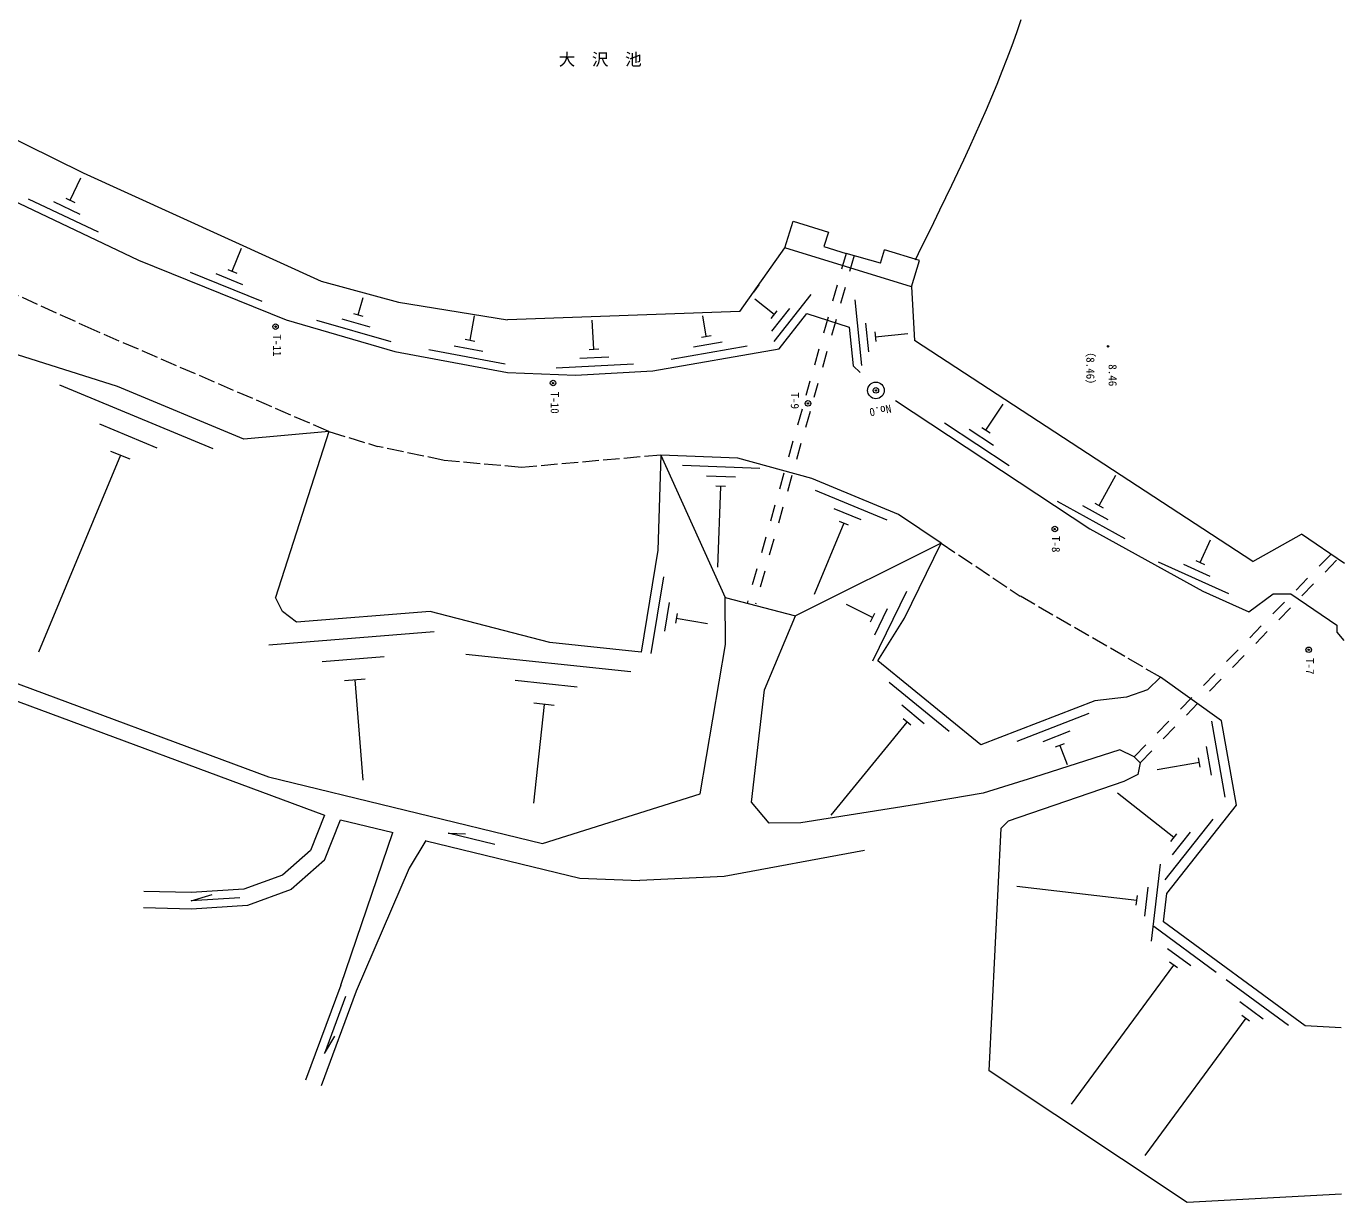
# Model space of a CAD drawing. Units: millimetres, scale not verified. Extents: x -24504 to 83739, y 769 to 153354.
# Drawn here: x 36085 to 83739, y 769 to 43280 of the extents above; entities that cross this region are included whole.
import ezdxf
from ezdxf.enums import TextEntityAlignment as Align

# ---------------------------------------------------------------- set-up
doc = ezdxf.new("R2010")
doc.units = ezdxf.units.MM
doc.header["$LTSCALE"] = 100
doc.header["$PDMODE"] = 32
doc.header["$PDSIZE"] = 50
doc.linetypes.add('DASHED', pattern=[7.5, 6, -1.5])
doc.linetypes.add('DASHED_SPACED', pattern=[12, 6, -6])
doc.layers.add('0-0通り芯', color=4, linetype='Continuous', lineweight=13)
doc.styles.add('ＭＳ ゴシック', font='')
doc.styles.get('ＭＳ ゴシック').set_extended_font_data('MS Gothic')

msp = doc.modelspace()

# ---------------------------------------------------------------- linework, layer by layer
at = {"layer": '0-0通り芯', "color": 3}
for p, q in [((28719.2, 42635.1), (38144.1, 37989.8)), ((25914.6, 41563.7), (40138.6, 34832.7)), ((38144.1, 37989.8), (46742.6, 34070.8)), ((63504.1, 35280.1), (63801.6, 36234.9)), ((63801.6, 36234.9), (65076.1, 35837.6)), ((65076.1, 35837.6), (64916.8, 35326.7)), ((61870.4, 32975.5), (63504.1, 35280.1)), ((68076.1, 33861.8), (63504.1, 35280.1)), ((64916.8, 35326.7), (65718.1, 35076.9)), ((40138.6, 34832.7), (45472.6, 32673.7)), ((66959.8, 34725.6), (65718.1, 35076.9)), ((66959.8, 34725.6), (67110.8, 35210.1)), ((68373.7, 34816.6), (67110.8, 35210.1)), ((68076.1, 33861.8), (68373.7, 34816.6)), ((39376.6, 30260.8), (25406.6, 34705.7)), ((46742.6, 34070.8), (49536.6, 33308.7)), ((62557, 33944.4), (62367.7, 33677.4)), ((68076.1, 33861.8), (68184.8, 31924.2)), ((49536.6, 33308.7), (53473.6, 32673.7)), ((61870.4, 32975.5), (53473.6, 32673.7)), ((63298.1, 31629.4), (64302.9, 32908.2)), ((64302.9, 32908.2), (65831.3, 32413.5)), ((45472.6, 32673.7), (49409.6, 31530.7)), ((65831.3, 32413.5), (65970.5, 31017.7)), ((49409.6, 31530.7), (53473.6, 30768.8)), ((58732.9, 30827.5), (63298.1, 31629.4)), ((80416.9, 23937.6), (68184.8, 31924.2)), ((65970.5, 31017.7), (66226.7, 30765.9)), ((53473.6, 30768.8), (55940.1, 30676.2)), ((55940.1, 30676.2), (58732.9, 30827.5)), ((43948.6, 28355.7), (39376.6, 30260.8)), ((67505.5, 29761.1), (74531.2, 25123.2)), ((47020, 28637.8), (43948.6, 28355.7)), ((47020, 28637.8), (45091.6, 22640.7)), ((59021.6, 27783.8), (58916.4, 24351.9)), ((59021.6, 27783.8), (61340.1, 22643.3)), ((61808.4, 27679.3), (59021.6, 27783.8)), ((64482, 26940.6), (61808.4, 27679.3)), ((67616.6, 25634.1), (64482, 26940.6)), ((69155.4, 24602.9), (67616.6, 25634.1)), ((74531.2, 25123.2), (78615, 22872.7)), ((80416.9, 23937.6), (82174.7, 24930.8)), ((83739, 23867.9), (82174.7, 24930.8)), ((58916.4, 24351.9), (58313.5, 20663.5)), ((69155.4, 24602.9), (63890.3, 21982.2)), ((67828.2, 21889.6), (69155.4, 24602.9)), ((45345.6, 22132.7), (45091.6, 22640.7)), ((61340.1, 22643.3), (63890.3, 21982.2)), ((61359.2, 20944.1), (61340.1, 22643.3)), ((78615, 22872.7), (80272.6, 22125.2)), ((80272.6, 22125.2), (81156.1, 22767.9)), ((81156.1, 22767.9), (81791, 22773.5)), ((81791, 22773.5), (83452, 21644.9)), ((45853.6, 21751.7), (45345.6, 22132.7)), ((50679.6, 22132.7), (45853.6, 21751.7)), ((55008.3, 21015.6), (50679.6, 22132.7)), ((62770.6, 19305.3), (63890.3, 21982.2)), ((66866.2, 20353.4), (67828.2, 21889.6)), ((83452, 21644.9), (83454.2, 21391)), ((58313.5, 20663.5), (55008.3, 21015.6)), ((83454.2, 21391), (83710.2, 21089)), ((60447, 15548.1), (61359.2, 20944.1)), ((70585.7, 17313), (66866.2, 20353.4)), ((34550.6, 19973.7), (44837.6, 16163.7)), ((77088.6, 19753.8), (76614.2, 19299.2)), ((79291, 18179.5), (77088.6, 19753.8)), ((34326.4, 19416.9), (46862.4, 14774)), ((62298.1, 15237), (62770.6, 19305.3)), ((76614.2, 19299.2), (75854.4, 19038.5)), ((74712.5, 18901.5), (70585.7, 17313)), ((75854.4, 19038.5), (74712.5, 18901.5)), ((79825.6, 15136), (79291, 18179.5)), ((75617, 17131.4), (72489.6, 16139.1)), ((76131.6, 16877.6), (75617, 17131.4)), ((76259.8, 16248), (75754, 15989.5)), ((76346.9, 16668.7), (76259.8, 16248)), ((44837.6, 16163.7), (54743.6, 13750.8)), ((72489.6, 16139.1), (70677.5, 15564.2)), ((75754, 15989.5), (71575.3, 14556)), ((54743.6, 13750.8), (60447, 15548.1)), ((70677.5, 15564.2), (68267.9, 15162.1)), ((46862.3, 14774), (46361.6, 13496.7)), ((46862.3, 14774), (46862.8, 14775.1)), ((62939.7, 14480.6), (62298.1, 15237)), ((68267.9, 15162.1), (64082.6, 14490.6)), ((77313.4, 11939), (79825.6, 15136)), ((46866.8, 13141.5), (47440, 14603.7)), ((47439.9, 14603.5), (49340.2, 14140.7)), ((64082.6, 14490.6), (62939.7, 14480.6)), ((70892.1, 5532.7), (71323.6, 14299.8)), ((71575.3, 14556), (71323.6, 14299.8)), ((47449.9, 8625.1), (49335.9, 14141.7)), ((50526.5, 13851.7), (49917.6, 12861.7)), ((50531.8, 13850.4), (56086.6, 12497.3)), ((53024.4, 13706.4), (51327.4, 14119.7)), ((51327.4, 14119.7), (51956.5, 14099.8)), ((46361.6, 13496.7), (45345.6, 12607.7)), ((66377.4, 13494.6), (61305.3, 12561.3)), ((46866.8, 13141.5), (45656.2, 12082.3)), ((45345.6, 12607.7), (43948.6, 12099.8)), ((49917.6, 12861.7), (48012.6, 8416.7)), ((56086.6, 12497.3), (58258.6, 12407.7)), ((61305.3, 12561.3), (58258.6, 12407.7)), ((42043.6, 11972.7), (40334.1, 12017.4)), ((43948.6, 12099.8), (42043.6, 11972.7)), ((45656.2, 12082.3), (44073.7, 11506.8)), ((77195.3, 10921.9), (77313.4, 11939)), ((42042, 11672), (42795.7, 11899.3)), ((43798.1, 11789.1), (42042, 11672)), ((44073.7, 11506.8), (42055.9, 11372.2)), ((42055.9, 11372.2), (40318.4, 11417.7)), ((82308.3, 7156.4), (77195.3, 10921.9)), ((47449.9, 8625.1), (46180, 5196.1)), ((48012.6, 8416.7), (46742.6, 4987.8)), ((47618.5, 8216.5), (46857.9, 6163)), ((83614.6, 7090.9), (82308.3, 7156.4)), ((46857.9, 6163), (47240.5, 6786.3)), ((78045.9, 768.9), (70892.1, 5532.7)), ((83631.5, 1071.7), (78045.9, 768.9))]:
    msp.add_line(p, q, dxfattribs=at)
at = {"layer": '0-0通り芯', "color": 3, "linetype": 'DASHED'}
for p, q in [((38538, 32298.9), (25406.6, 38261.7)), ((47020, 28637.8), (38538, 32298.9)), ((47020, 28637.8), (48774.6, 28101.7)), ((51187.6, 27593.7), (48774.6, 28101.7)), ((59021.6, 27783.8), (53981.6, 27339.7)), ((53981.6, 27339.7), (51187.6, 27593.7))]:
    msp.add_line(p, q, dxfattribs=at)
at = {"layer": '0-0通り芯'}
for p, q in [((37674.1, 36994.6), (38059.1, 37808.1)), ((36152, 37051.1), (38682.9, 35853.4)), ((37071.3, 36948), (38020.3, 36498.9)), ((37515.9, 37069.5), (37832.3, 36919.8)), ((43529.2, 34431.3), (43866.9, 35265.5)), ((42006.4, 34400.4), (44601.8, 33349.8)), ((42930, 34350.1), (43903.3, 33956.2)), ((43367, 34496.9), (43691.4, 34365.6)), ((48081.1, 32853.6), (48262.2, 33477.3)), ((63121.5, 32861.4), (62413.9, 33417.5)), ((63118.8, 31886.9), (64458.3, 33591.5)), ((66034.6, 33397.8), (66270.8, 31028.9)), ((47913, 32902.4), (48249.1, 32804.8)), ((63013.4, 32723.9), (63229.7, 32999)), ((63033.1, 32263.3), (63681.8, 33088.9)), ((46569.3, 32667.7), (49258.3, 31887)), ((47493.3, 32711.9), (48501.6, 32419.1)), ((52124.5, 31937.4), (52290.4, 32822)), ((56598.4, 31613.2), (56541.4, 32663.6)), ((60664.3, 32080.6), (60534, 32822.4)), ((66420, 32556.9), (66524.2, 31512.1)), ((51952.6, 31969.6), (52296.5, 31905.1)), ((60491.9, 32050.3), (60836.6, 32110.9)), ((66753.2, 32238.4), (66787.9, 31890.2)), ((66770.6, 32064.3), (67946.1, 32181.5)), ((50638, 31605.6), (53390, 31089.7)), ((51553.3, 31739.2), (52585.3, 31545.8)), ((56423.6, 31603.7), (56773.1, 31622.6)), ((59389.2, 31247.4), (62146.9, 31731.8)), ((60199.1, 31694.3), (61233.2, 31875.9)), ((55232.9, 30938.3), (58028.8, 31089.8)), ((56090.4, 31285.2), (57138.8, 31342)), ((42832.8, 28008.1), (37294.4, 30315.8)), ((70773.4, 28682.2), (71393.3, 29621.3)), ((40813.6, 28037), (38736.7, 28902.4)), ((69274.5, 28952.8), (71611.2, 27410.2)), ((70170, 28721.1), (71046.3, 28142.7)), ((70627.4, 28778.6), (70919.4, 28585.8)), ((39486.7, 27777.4), (36524.1, 20667.2)), ((39832.8, 27633.1), (39140.5, 27921.6)), ((62602.8, 27299.2), (59804.8, 27404.2)), ((61715.3, 26982.3), (60666.1, 27021.6)), ((74862.2, 25968.4), (75466.9, 27065.8)), ((61352.5, 26645.7), (61002.7, 26658.8)), ((61177.6, 26652.2), (61068, 23729.8)), ((67200.2, 25428.5), (64615.7, 26505.7)), ((66257.9, 25442.1), (65288.7, 25846)), ((73346.5, 26118.6), (75798.8, 24767.2)), ((74257.6, 25959.1), (75177.2, 25452.3)), ((74708.9, 26052.9), (75015.4, 25884)), ((65638.6, 25321), (64568, 22752)), ((65800.1, 25253.7), (65477.1, 25388.3)), ((78515.9, 23904.7), (78885.9, 24725.1)), ((76993, 23933.2), (79545.5, 22782.2)), ((77914, 23847), (78871.2, 23415.4)), ((78356.4, 23976.6), (78675.5, 23832.8)), ((59112.4, 23381.1), (58660.7, 20617.8)), ((59316.6, 22461.1), (59147.3, 21424.9)), ((66687.6, 20354.3), (67917.9, 22869.5)), ((59605.6, 22059.2), (59549.1, 21713.8)), ((66674, 21919.5), (65730.8, 22380.8)), ((66597.1, 21762.3), (66750.9, 22076.7)), ((66757.7, 21294.1), (67219.1, 22237.3)), ((59577.4, 21886.5), (60712, 21701.1)), ((50829.2, 21392.2), (44847.8, 20920)), ((49019, 20497), (46776, 20319.9)), ((57939.2, 19949.2), (51973, 20584.8)), ((48330.4, 19690.3), (47582.7, 19631.2)), ((47956.5, 19660.8), (48243, 16031.8)), ((55995.3, 19402), (53758, 19640.4)), ((69443.5, 17794.5), (67275.7, 19566.6)), ((54797.2, 18775.4), (54416.6, 15202.7)), ((55170.1, 18735.7), (54424.3, 18815.1)), ((68544.6, 18077.4), (67731.6, 18741.9)), ((67916.6, 18138.6), (65168.5, 14776.7)), ((68052.1, 18027.9), (67781.1, 18249.4)), ((74497.7, 18443.8), (71884.6, 17438)), ((79420.8, 15417.6), (78936.4, 18175.3)), ((73806.9, 17802.9), (72827, 17425.7)), ((73606, 17350.5), (73279.3, 17224.8)), ((73442.6, 17287.6), (73704.7, 16606.8)), ((78924.7, 16218.8), (78743, 17253)), ((78519.4, 16503), (78458.9, 16847.7)), ((78489.2, 16675.4), (76960.4, 16406.8)), ((77568.6, 13963.2), (75522.9, 15570.8)), ((77254, 12429.9), (78984, 14631.5)), ((77460.5, 13825.6), (77676.7, 14100.8)), ((77519.4, 13334.2), (78168.2, 14159.7)), ((76761.2, 10218.1), (77084.2, 12999.4)), ((76227.4, 11689.6), (71884.1, 12194)), ((76514.5, 11127.7), (76635.6, 12170.7)), ((76207.2, 11515.7), (76247.6, 11863.4)), ((79096.7, 9086.9), (76842.1, 10747.3)), ((78184.6, 9324), (77339.1, 9946.6)), ((77554.3, 9353.5), (73856.9, 4332.9)), ((77695.2, 9249.7), (77413.4, 9457.3)), ((81705.2, 7165.9), (79450.6, 8826.3)), ((80793.1, 7402.9), (79947.6, 8025.6)), ((80162.8, 7432.5), (76512.7, 2476.1)), ((80303.7, 7328.7), (80021.9, 7536.2))]:
    msp.add_line(p, q, dxfattribs=at)
at = {"layer": '0-0通り芯', "color": 3, "linetype": 'DASHED_SPACED'}
for p, q in [((65718.1, 35076.9), (64265.5, 29944)), ((66006.8, 34995.3), (64554.2, 29862.3)), ((64124, 29444), (62138.5, 22427.9)), ((64412.7, 29362.3), (62441.7, 22397.7)), ((76131.6, 16877.6), (83241.8, 24205.7)), ((76346.9, 16668.7), (83493.7, 24034.5)), ((76131.6, 16877.6), (76346.9, 16668.7))]:
    msp.add_line(p, q, dxfattribs=at)
at = {"layer": '0-0通り芯', "color": 2, "linetype": 'DASHED'}
for p in [(69155.4, 24602.9), (77088.6, 19753.8)]:
    msp.add_line(p, (72012.4, 22688.1), dxfattribs=at)
at = {"layer": '0-0通り芯', "color": 3}
msp.add_lwpolyline([(68223.1, 34847.5), (68445.5, 35296.5), (68667.6, 35745.7), (68888.9, 36195.2), (69109.2, 36645), (69328.1, 37095.5), (69545.1, 37546.5), (69760.1, 37998.4), (69972.5, 38451.3), (70182.2, 38905.3), (70388.6, 39360.4), (70591.5, 39817), (70790.5, 40275), (70985.2, 40734.7), (71175.3, 41196.2), (71360.4, 41659.6), (71540.4, 42124.9), (71715.3, 42592.2), (71885.6, 43061.3), (72051.5, 43532.1)], dxfattribs=at)
at = {"layer": '0-0通り芯'}
for centre, radius in [((45092.8, 32428.1), 100), ((55125.1, 30390.1), 100), ((66794.4, 30123.7), 300), ((66794.4, 30123.7), 100), ((64339.1, 29653.2), 100), ((73262.4, 25113.7), 100), ((82442, 20749.8), 100)]:
    msp.add_circle(centre, radius, dxfattribs=at)
at = {"layer": '0-0通り芯', "color": 7}
for p in [(45092.8, 32428.1), (75190.1, 31716.5), (55125.1, 30390.1), (66794.4, 30123.7), (64339.1, 29653.2), (73262.4, 25113.7), (82442, 20749.8)]:
    msp.add_point(p, dxfattribs=at)

# ---------------------------------------------------------------- texts
at = {"layer": '0-0通り芯', "color": 3, "style": 'ＭＳ ゴシック'}
msp.add_text('大\u3000沢\u3000池', height=439.9, dxfattribs=at).set_placement((55328.9, 41734.9), align=Align.BOTTOM_LEFT)
at = {"layer": '0-0通り芯', "color": 2, "style": 'ＭＳ ゴシック'}
for s, rotation, p in [('T-11', 270, (44912.7, 32149)), ('（8.46）', 270, (74316.2, 31725.1)), ('8.46', 270, (75119.5, 31068.9)), ('T-10', 270, (54952, 30077.8)), ('T-9', 270, (63632.9, 30051)), ('No.0', 191.31, (67300.2, 29705.5)), ('T-8', 270, (73068.6, 24865.7)), ('T-7', 270, (82250.6, 20453.7))]:
    msp.add_text(s, height=293.3, rotation=rotation, dxfattribs=at).set_placement(p, align=Align.BOTTOM_LEFT)

doc.saveas('drawing.dxf')
